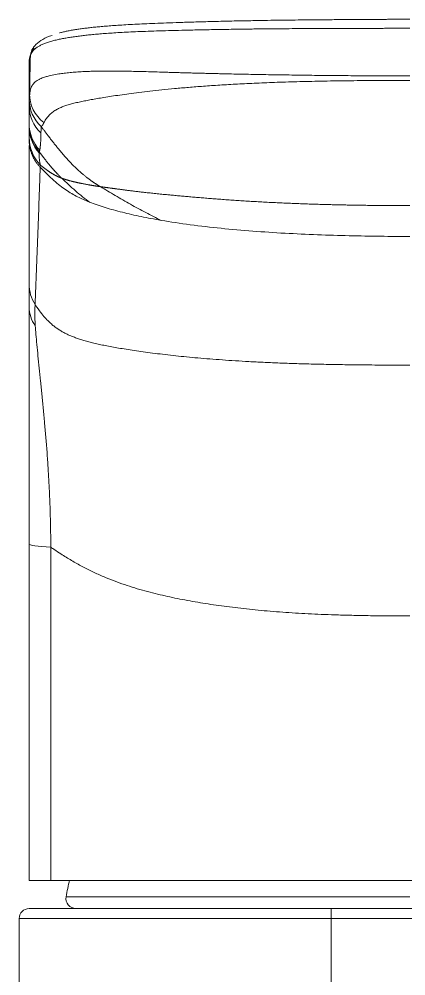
# Model space of a CAD drawing. Extents: x 16036 to 31646, y -36012 to -17126.
# Drawn here: x 16113.58 to 16132.88, y -17409.12 to -17361.38 of the extents above; entities that cross this region are included whole.
import ezdxf

# ---------------------------------------------------------------- set-up
doc = ezdxf.new("R2010")
doc.units = 0
doc.header["$MEASUREMENT"] = 0
doc.layers.get('0').update_dxf_attribs({"color": 3, "linetype": 'CONTINUOUS'})

msp = doc.modelspace()

# ---------------------------------------------------------------- linework, layer by layer
at = {"linetype": 'Continuous', "lineweight": 18}
msp.add_line((16114.078, -17404.364), (16114.078, -17387.566), dxfattribs=at)
at = {"linetype": 'Continuous', "lineweight": 13}
msp.add_line((16133.078, -17405.177), (16115.922, -17405.177), dxfattribs=at)
at = {"linetype": 'Continuous', "lineweight": 18}
for centre, radius, start, end in [((16133.154, -17408.228), 17.5, 167.1667, 169.96), ((16116.414, -17405.264), 0.5, 169.96, 270), ((16114.078, -17406.264), 0.5, 90, 180)]:
    msp.add_arc(centre, radius, start, end, dxfattribs=at)
for centre, major_axis, ratio, start_param, end_param in [((16114.639, -17363.211), (-0.467, 0.178), 0.968586, 5.757488, 6.610476), ((16114.578, -17363.554), (-0.5, 0), 0.976198, 5.979526, 6.283185), ((16116.078, -17366.588), (-2, 0), 0.983653, 6.28318, 7.026193), ((16116.078, -17366.741), (-2, 0), 0.987647, 0, 0.724537), ((16116.078, -17374.592), (-2, 0), 0.987287, 0, 0.551875), ((16116.078, -17375.744), (-2, 0), 0.879992, 0.000001, 0.562488), ((16116.078, -17387.566), (-2, 0), 0.091337, 0, 1.09201), ((16129.15, -17406.264), (0, -0.5), 0.008237, 3.141593, 4.712389)]:
    msp.add_ellipse(centre, major_axis=major_axis, ratio=ratio, start_param=start_param, end_param=end_param, dxfattribs=at)
at = {"linetype": 'Continuous', "lineweight": 13}
for centre, major_axis, ratio, start_param, end_param in [((16116.084, -17365.394), (-1.998, 0.081), 0.952106, 0.031717, 0.831087), ((16116.096, -17365.164), (-1.996, 0.128), 0.907133, 0.039746, 0.934186), ((16116.078, -17365.704), (-2, 0), 0.954104, 0, 0.788531), ((16116.078, -17366.689), (-2, 0), 0.987558, 0, 0.725893), ((16116.078, -17367.284), (-2, 0), 0.990642, 0, 0.764877)]:
    msp.add_ellipse(centre, major_axis=major_axis, ratio=ratio, start_param=start_param, end_param=end_param, dxfattribs=at)
at = {"linetype": 'Continuous', "lineweight": 18}
for points, degree, knots in [([(16115.593, -17362.07), (16115.597, -17362.069), (16115.663, -17362.051), (16115.79, -17362.018), (16115.978, -17361.976), (16116.179, -17361.937), (16116.396, -17361.9), (16116.622, -17361.867), (16116.853, -17361.836), (16117.088, -17361.808), (16117.334, -17361.781), (16117.6, -17361.756), (16117.897, -17361.73), (16118.231, -17361.704), (16118.602, -17361.678), (16119.01, -17361.654), (16119.457, -17361.63), (16119.947, -17361.607), (16120.487, -17361.584), (16121.082, -17361.562), (16121.738, -17361.54), (16122.471, -17361.518), (16123.308, -17361.495), (16124.204, -17361.474), (16125.057, -17361.457), (16125.814, -17361.444), (16126.484, -17361.434), (16127.089, -17361.426), (16127.64, -17361.42), (16128.141, -17361.415), (16128.596, -17361.411), (16129.012, -17361.408), (16129.395, -17361.405), (16129.746, -17361.403), (16130.063, -17361.401), (16130.351, -17361.399), (16130.623, -17361.398), (16130.889, -17361.397), (16131.152, -17361.395), (16131.407, -17361.394), (16131.648, -17361.392), (16131.864, -17361.39), (16132.053, -17361.388), (16132.221, -17361.386), (16132.372, -17361.385), (16132.51, -17361.383), (16132.636, -17361.382), (16132.749, -17361.381), (16132.851, -17361.38), (16132.955, -17361.379), (16133.036, -17361.379), (16133.078, -17361.379)], 3, [0, 0, 0, 0, 0.001283, 0.02209, 0.042897, 0.063703, 0.08451, 0.105316, 0.126123, 0.14693, 0.167736, 0.188543, 0.209349, 0.230156, 0.250963, 0.271769, 0.292576, 0.313382, 0.334189, 0.354996, 0.375802, 0.396609, 0.417415, 0.438222, 0.459029, 0.479835, 0.500642, 0.521448, 0.542255, 0.563062, 0.583868, 0.604675, 0.625481, 0.646288, 0.667094, 0.687901, 0.708708, 0.729514, 0.750321, 0.771127, 0.791934, 0.812741, 0.833547, 0.854354, 0.87516, 0.895967, 0.916774, 0.93758, 0.958387, 0.979193, 1, 1, 1, 1]), ([(16115.233, -17362.191), (16115.186, -17362.204), (16114.938, -17362.278), (16114.494, -17362.534), (16114.243, -17362.792), (16114.197, -17362.988)], 3, [0, 0, 0, 0, 0.065374, 0.360158, 1, 1, 1, 1]), ([(16114.079, -17363.509), (16114.079, -17363.508), (16114.079, -17363.501), (16114.08, -17363.489), (16114.081, -17363.473), (16114.082, -17363.457), (16114.084, -17363.441), (16114.085, -17363.426), (16114.087, -17363.41), (16114.09, -17363.394), (16114.092, -17363.379), (16114.094, -17363.364), (16114.097, -17363.348), (16114.1, -17363.333), (16114.103, -17363.318), (16114.107, -17363.303), (16114.11, -17363.288), (16114.114, -17363.274), (16114.118, -17363.259), (16114.122, -17363.244), (16114.127, -17363.23), (16114.131, -17363.216), (16114.136, -17363.202), (16114.139, -17363.192), (16114.141, -17363.188)], 3, [0, 0, 0, 0, 0.013981, 0.066968, 0.119344, 0.171111, 0.222273, 0.27283, 0.322786, 0.372144, 0.420904, 0.46907, 0.516639, 0.563612, 0.609989, 0.655766, 0.700941, 0.745509, 0.789468, 0.832814, 0.875543, 0.917652, 0.959138, 1, 1, 1, 1]), ([(16114.097, -17365.108), (16114.097, -17365.103), (16114.098, -17365.093), (16114.099, -17365.077), (16114.101, -17365.062), (16114.103, -17365.047), (16114.105, -17365.032), (16114.107, -17365.017), (16114.109, -17365.002), (16114.112, -17364.987), (16114.115, -17364.973), (16114.118, -17364.959), (16114.121, -17364.944), (16114.124, -17364.93), (16114.128, -17364.917), (16114.131, -17364.905), (16114.133, -17364.898), (16114.134, -17364.895)], 3, [0, 0, 0, 0, 0.070779, 0.14124, 0.211388, 0.281226, 0.350761, 0.419995, 0.488934, 0.557581, 0.62594, 0.694017, 0.761814, 0.829337, 0.896588, 0.963574, 1, 1, 1, 1]), ([(16114.078, -17387.566), (16114.078, -17386.689), (16114.078, -17386.245), (16114.078, -17385.468), (16114.078, -17384.824), (16114.078, -17384.028), (16114.078, -17383.316), (16114.078, -17382.49), (16114.078, -17381.743), (16114.078, -17380.056), (16114.078, -17378.725), (16114.078, -17378.129), (16114.078, -17377.623), (16114.078, -17377.38), (16114.078, -17377.143), (16114.078, -17376.728), (16114.078, -17376.389), (16114.078, -17376.029), (16114.078, -17375.744)], 2, [0, 0, 0, 0.125, 0.125, 0.25, 0.25, 0.375, 0.375, 0.5, 0.5, 0.75, 0.75, 0.8125, 0.8125, 0.875, 0.875, 0.9375, 0.9375, 1, 1, 1]), ([(16133.078, -17378.646), (16132.639, -17378.646), (16131.814, -17378.644), (16130.65, -17378.635), (16129.618, -17378.622), (16128.692, -17378.604), (16127.848, -17378.583), (16127.062, -17378.558), (16126.311, -17378.529), (16125.584, -17378.497), (16124.881, -17378.46), (16124.208, -17378.419), (16123.564, -17378.374), (16122.948, -17378.326), (16122.36, -17378.276), (16121.799, -17378.222), (16121.262, -17378.166), (16120.743, -17378.106), (16120.245, -17378.044), (16119.771, -17377.981), (16119.327, -17377.917), (16118.915, -17377.854), (16118.538, -17377.793), (16118.195, -17377.733), (16117.879, -17377.673), (16117.586, -17377.612), (16117.31, -17377.548), (16117.052, -17377.483), (16116.811, -17377.415), (16116.589, -17377.346), (16116.385, -17377.276), (16116.196, -17377.204), (16116.02, -17377.128), (16115.852, -17377.047), (16115.692, -17376.958), (16115.536, -17376.861), (16115.382, -17376.752), (16115.224, -17376.626), (16115.052, -17376.47), (16114.859, -17376.27), (16114.64, -17376.006), (16114.475, -17375.777), (16114.383, -17375.639), (16114.375, -17375.627)], 3, [0, 0, 0, 0, 0.048373, 0.091227, 0.129478, 0.164032, 0.195791, 0.225651, 0.254504, 0.283044, 0.310992, 0.33791, 0.363956, 0.389345, 0.413906, 0.437502, 0.460461, 0.483096, 0.50529, 0.526888, 0.547952, 0.568581, 0.588876, 0.608918, 0.628684, 0.648309, 0.668066, 0.688061, 0.708244, 0.728476, 0.748566, 0.768464, 0.788216, 0.807942, 0.827773, 0.847544, 0.86715, 0.887471, 0.909727, 0.935096, 0.964045, 0.996754, 1, 1, 1, 1]), ([(16133.078, -17391.162), (16132.732, -17391.162), (16132.077, -17391.16), (16131.143, -17391.151), (16130.304, -17391.135), (16129.541, -17391.115), (16128.837, -17391.09), (16128.171, -17391.061), (16127.525, -17391.027), (16126.892, -17390.986), (16126.27, -17390.94), (16125.665, -17390.888), (16125.077, -17390.83), (16124.504, -17390.767), (16123.949, -17390.698), (16123.41, -17390.624), (16122.885, -17390.545), (16122.369, -17390.46), (16121.861, -17390.368), (16121.36, -17390.27), (16120.864, -17390.164), (16120.365, -17390.047), (16119.861, -17389.916), (16119.35, -17389.768), (16118.835, -17389.601), (16118.317, -17389.414), (16117.793, -17389.203), (16117.262, -17388.965), (16116.724, -17388.697), (16116.185, -17388.398), (16115.72, -17388.112), (16115.435, -17387.922), (16115.328, -17387.848)], 3, [0, 0, 0, 0, 0.063578, 0.119903, 0.170178, 0.215594, 0.257336, 0.296582, 0.334504, 0.372016, 0.408749, 0.444127, 0.47836, 0.511731, 0.544012, 0.575026, 0.605202, 0.634951, 0.664122, 0.692509, 0.720194, 0.747307, 0.773981, 0.800323, 0.826303, 0.852097, 0.878065, 0.904345, 0.930872, 0.957463, 0.983869, 1, 1, 1, 1]), ([(16115.157, -17404.364), (16115.075, -17404.364), (16114.997, -17404.364), (16114.849, -17404.364), (16114.779, -17404.364), (16114.679, -17404.364), (16114.647, -17404.364), (16114.584, -17404.364), (16114.554, -17404.364), (16114.468, -17404.364), (16114.416, -17404.364), (16114.345, -17404.364), (16114.323, -17404.364), (16114.292, -17404.364), (16114.282, -17404.364), (16114.262, -17404.364), (16114.253, -17404.364), (16114.207, -17404.364), (16114.177, -17404.364), (16114.128, -17404.364), (16114.109, -17404.364), (16114.094, -17404.364), (16114.091, -17404.364), (16114.086, -17404.364), (16114.084, -17404.364), (16114.08, -17404.364), (16114.078, -17404.364), (16114.078, -17404.364)], 3, [0, 0, 0, 0, 0.125077, 0.125077, 0.250155, 0.250155, 0.312694, 0.312694, 0.375232, 0.375232, 0.50031, 0.50031, 0.562848, 0.562848, 0.594118, 0.594118, 0.625387, 0.625387, 0.750465, 0.750465, 0.875542, 0.875542, 0.906811, 0.906811, 0.938081, 0.938081, 1, 1, 1, 1]), ([(16129.15, -17405.764), (16128.469, -17405.764), (16127.085, -17405.764), (16124.96, -17405.764), (16122.725, -17405.764), (16120.672, -17405.764), (16118.835, -17405.764), (16117.262, -17405.764), (16115.995, -17405.764), (16115.026, -17405.764), (16114.412, -17405.764), (16114.148, -17405.764), (16114.078, -17405.764), (16114.078, -17405.764), (16114.078, -17405.764)], 3, [0, 0, 0, 0, 0.083613, 0.167227, 0.25084, 0.334454, 0.418067, 0.50168, 0.585294, 0.668907, 0.75252, 0.836134, 0.919747, 1, 1, 1, 1])]:
    msp.add_open_spline(points, degree=degree, knots=knots, dxfattribs=at)
at = {"linetype": 'Continuous', "lineweight": 13}
for points, degree, knots in [([(16114.141, -17363.188), (16114.152, -17363.155), (16114.181, -17363.091), (16114.242, -17362.996), (16114.322, -17362.905), (16114.422, -17362.82), (16114.539, -17362.742), (16114.678, -17362.666), (16114.845, -17362.593), (16115.039, -17362.525), (16115.251, -17362.463), (16115.469, -17362.41), (16115.689, -17362.364), (16115.917, -17362.321), (16116.156, -17362.282), (16116.403, -17362.246), (16116.655, -17362.214), (16116.911, -17362.184), (16117.179, -17362.156), (16117.465, -17362.129), (16117.78, -17362.103), (16118.13, -17362.078), (16118.515, -17362.053), (16118.937, -17362.03), (16119.397, -17362.008), (16119.899, -17361.988), (16120.449, -17361.969), (16121.054, -17361.951), (16121.723, -17361.934), (16122.471, -17361.917), (16123.293, -17361.901), (16124.149, -17361.887), (16124.982, -17361.875), (16125.746, -17361.866), (16126.429, -17361.86), (16127.043, -17361.855), (16127.599, -17361.852), (16128.105, -17361.849), (16128.565, -17361.848), (16128.985, -17361.846), (16129.37, -17361.845), (16129.722, -17361.844), (16130.043, -17361.843), (16130.338, -17361.843), (16130.616, -17361.842), (16130.884, -17361.841), (16131.146, -17361.841), (16131.399, -17361.84), (16131.637, -17361.839), (16131.853, -17361.838), (16132.045, -17361.836), (16132.217, -17361.834), (16132.37, -17361.833), (16132.509, -17361.831), (16132.634, -17361.83), (16132.748, -17361.829), (16132.855, -17361.828), (16132.964, -17361.828), (16133.039, -17361.828), (16133.078, -17361.828)], 3, [0, 0, 0, 0, 0.017484, 0.034968, 0.052323, 0.068413, 0.083343, 0.098262, 0.113673, 0.129022, 0.143468, 0.156654, 0.169089, 0.181519, 0.194206, 0.206939, 0.219581, 0.232212, 0.245162, 0.258943, 0.27406, 0.290801, 0.309199, 0.329242, 0.351045, 0.374839, 0.400897, 0.429523, 0.461089, 0.496391, 0.536033, 0.577979, 0.618198, 0.654311, 0.686356, 0.715214, 0.741449, 0.765283, 0.786947, 0.806755, 0.824953, 0.841598, 0.856693, 0.87049, 0.883473, 0.896114, 0.908574, 0.920672, 0.932046, 0.942302, 0.95134, 0.959357, 0.966584, 0.97314, 0.979092, 0.984438, 0.989349, 0.994353, 1, 1, 1, 1]), ([(16114.134, -17364.895), (16114.135, -17364.893), (16114.137, -17364.887), (16114.14, -17364.876), (16114.145, -17364.862), (16114.149, -17364.849), (16114.154, -17364.836), (16114.159, -17364.823), (16114.165, -17364.81), (16114.17, -17364.798), (16114.176, -17364.785), (16114.182, -17364.773), (16114.188, -17364.76), (16114.194, -17364.748), (16114.201, -17364.736), (16114.207, -17364.724), (16114.214, -17364.713), (16114.221, -17364.701), (16114.228, -17364.69), (16114.236, -17364.678), (16114.244, -17364.667), (16114.251, -17364.656), (16114.28, -17364.618), (16114.334, -17364.556), (16114.427, -17364.476), (16114.538, -17364.403), (16114.663, -17364.341), (16114.81, -17364.285), (16114.951, -17364.243), (16115.095, -17364.207), (16115.282, -17364.165), (16115.529, -17364.12), (16115.83, -17364.077), (16116.119, -17364.045), (16116.429, -17364.018), (16116.752, -17363.998), (16117.062, -17363.985), (16117.374, -17363.977), (16117.711, -17363.972), (16118.124, -17363.97), (16118.556, -17363.973), (16118.988, -17363.979), (16119.393, -17363.987), (16119.814, -17363.997), (16120.25, -17364.009), (16120.627, -17364.021), (16120.943, -17364.031), (16121.193, -17364.039), (16121.446, -17364.046), (16121.703, -17364.054), (16121.963, -17364.061), (16122.227, -17364.068), (16122.493, -17364.075), (16122.762, -17364.082), (16123.034, -17364.089), (16123.309, -17364.096), (16123.809, -17364.107), (16124.544, -17364.123), (16125.525, -17364.142), (16126.54, -17364.16), (16127.391, -17364.172), (16128.07, -17364.181), (16128.569, -17364.187), (16129.081, -17364.192), (16129.607, -17364.197), (16130.146, -17364.201), (16130.701, -17364.205), (16131.271, -17364.207), (16131.857, -17364.21), (16132.462, -17364.211), (16132.87, -17364.211), (16133.078, -17364.211)], 3, [0, 0, 0, 0, 0.000738, 0.002359, 0.003973, 0.005581, 0.007183, 0.008779, 0.010369, 0.011954, 0.013534, 0.015108, 0.016676, 0.01824, 0.019799, 0.021353, 0.022902, 0.024447, 0.025988, 0.027524, 0.029057, 0.030586, 0.032111, 0.044998, 0.057887, 0.070885, 0.084088, 0.09605, 0.110516, 0.11799, 0.128222, 0.150018, 0.165567, 0.18236, 0.199288, 0.216398, 0.233713, 0.247275, 0.264071, 0.284409, 0.30867, 0.327663, 0.347297, 0.367578, 0.388507, 0.410083, 0.421898, 0.433871, 0.446, 0.45828, 0.470711, 0.483287, 0.496004, 0.508857, 0.521841, 0.534953, 0.54819, 0.593422, 0.64005, 0.688296, 0.738394, 0.761539, 0.78528, 0.809634, 0.834624, 0.860281, 0.886639, 0.913741, 0.941634, 0.970368, 1, 1, 1, 1]), ([(16114.816, -17366.544), (16114.842, -17366.488), (16114.902, -17366.379), (16115.029, -17366.217), (16115.182, -17366.072), (16115.351, -17365.947), (16115.525, -17365.846), (16115.709, -17365.763), (16115.91, -17365.69), (16116.131, -17365.624), (16116.372, -17365.562), (16116.63, -17365.504), (16116.9, -17365.449), (16117.182, -17365.395), (16117.487, -17365.342), (16117.822, -17365.286), (16118.198, -17365.227), (16118.615, -17365.165), (16119.073, -17365.101), (16119.574, -17365.036), (16120.121, -17364.972), (16120.714, -17364.908), (16121.356, -17364.845), (16122.049, -17364.783), (16122.799, -17364.724), (16123.613, -17364.668), (16124.497, -17364.617), (16125.453, -17364.57), (16126.489, -17364.53), (16127.612, -17364.497), (16128.826, -17364.47), (16130.138, -17364.451), (16131.566, -17364.442), (16132.558, -17364.44), (16133.078, -17364.44)], 3, [0, 0, 0, 0, 0.02496, 0.048576, 0.070596, 0.090421, 0.10843, 0.124642, 0.139844, 0.155123, 0.170554, 0.185819, 0.200857, 0.215944, 0.231678, 0.248763, 0.267635, 0.288326, 0.310789, 0.335146, 0.361664, 0.390578, 0.421954, 0.455856, 0.492584, 0.532594, 0.576054, 0.622915, 0.673592, 0.728794, 0.788565, 0.852928, 0.922925, 1, 1, 1, 1]), ([(16114.68, -17366.744), (16114.682, -17366.743), (16114.685, -17366.739), (16114.691, -17366.734), (16114.697, -17366.729), (16114.702, -17366.724), (16114.708, -17366.718), (16114.713, -17366.712), (16114.719, -17366.706), (16114.724, -17366.699), (16114.729, -17366.693), (16114.735, -17366.686), (16114.74, -17366.679), (16114.745, -17366.671), (16114.751, -17366.664), (16114.756, -17366.656), (16114.761, -17366.648), (16114.766, -17366.639), (16114.771, -17366.631), (16114.777, -17366.622), (16114.782, -17366.613), (16114.787, -17366.604), (16114.792, -17366.594), (16114.797, -17366.585), (16114.802, -17366.575), (16114.807, -17366.565), (16114.812, -17366.554), (16114.815, -17366.547), (16114.816, -17366.544)], 3, [0, 0, 0, 0, 0.037896, 0.075835, 0.113819, 0.151845, 0.189915, 0.228028, 0.266183, 0.304382, 0.342623, 0.380907, 0.419233, 0.457603, 0.496017, 0.534478, 0.572985, 0.61154, 0.650144, 0.688799, 0.727506, 0.766266, 0.80508, 0.843949, 0.882874, 0.921857, 0.960898, 1, 1, 1, 1]), ([(16117.628, -17369.739), (16117.454, -17369.636), (16117.104, -17369.408), (16116.578, -17369), (16115.988, -17368.431), (16115.397, -17367.688), (16114.98, -17367.141), (16114.74, -17366.824), (16114.68, -17366.744)], 5, [0, 0, 0, 0, 0, 0, 0.299808, 0.599616, 0.899424, 1, 1, 1, 1, 1, 1]), ([(16114.605, -17367.918), (16114.606, -17367.915), (16114.607, -17367.908), (16114.61, -17367.898), (16114.612, -17367.887), (16114.614, -17367.876), (16114.616, -17367.864), (16114.618, -17367.851), (16114.62, -17367.838), (16114.622, -17367.825), (16114.624, -17367.811), (16114.626, -17367.797), (16114.628, -17367.782), (16114.63, -17367.766), (16114.631, -17367.75), (16114.633, -17367.734), (16114.635, -17367.716), (16114.637, -17367.698), (16114.639, -17367.68), (16114.64, -17367.661), (16114.642, -17367.641), (16114.644, -17367.621), (16114.646, -17367.6), (16114.647, -17367.578), (16114.649, -17367.55), (16114.652, -17367.514), (16114.654, -17367.47), (16114.657, -17367.424), (16114.659, -17367.377), (16114.661, -17367.327), (16114.663, -17367.277), (16114.665, -17367.224), (16114.666, -17367.17), (16114.667, -17367.114), (16114.668, -17367.076), (16114.668, -17367.057)], 3, [0, 0, 0, 0, 0.018046, 0.036442, 0.055187, 0.074281, 0.093724, 0.113517, 0.13366, 0.154152, 0.174993, 0.196183, 0.217723, 0.239611, 0.261849, 0.284436, 0.30737, 0.330652, 0.35428, 0.378254, 0.402572, 0.427234, 0.452238, 0.477584, 0.503268, 0.550778, 0.598791, 0.647299, 0.696292, 0.745756, 0.795682, 0.846068, 0.896915, 0.948225, 1, 1, 1, 1]), ([(16115.702, -17369.316), (16115.624, -17369.241), (16115.466, -17369.084), (16115.244, -17368.845), (16115.019, -17368.579), (16114.792, -17368.281), (16114.646, -17368.086), (16114.582, -17368)], 5, [0, 0, 0, 0, 0, 0, 0.359566, 0.719131, 1, 1, 1, 1, 1, 1]), ([(16114.63, -17368.766), (16114.63, -17368.761), (16114.63, -17368.757), (16114.631, -17368.747), (16114.631, -17368.742), (16114.631, -17368.727), (16114.632, -17368.718), (16114.633, -17368.69), (16114.634, -17368.673), (16114.635, -17368.656)], 3, [0, 0, 0, 0, 0.125, 0.125, 0.25, 0.25, 0.5, 0.5, 1, 1, 1, 1]), ([(16115.702, -17369.316), (16115.627, -17369.287), (16115.48, -17369.227), (16115.275, -17369.125), (16115.082, -17369.001), (16114.867, -17368.844), (16114.712, -17368.72), (16114.635, -17368.656)], 5, [0, 0, 0, 0, 0, 0, 0.346501, 0.693001, 1, 1, 1, 1, 1, 1]), ([(16114.375, -17375.627), (16114.419, -17374.493), (16114.463, -17373.353), (16114.527, -17371.637), (16114.548, -17371.064), (16114.579, -17370.203), (16114.589, -17369.916), (16114.605, -17369.485), (16114.61, -17369.341), (16114.616, -17369.162), (16114.617, -17369.126), (16114.62, -17369.054), (16114.621, -17369.018), (16114.624, -17368.946), (16114.625, -17368.91), (16114.628, -17368.838), (16114.629, -17368.802), (16114.63, -17368.766)], 3, [0, 0, 0, 0, 0.5, 0.5, 0.75, 0.75, 0.875, 0.875, 0.9375, 0.9375, 0.953125, 0.953125, 0.96875, 0.96875, 0.984375, 0.984375, 1, 1, 1, 1]), ([(16117.09, -17370.509), (16116.987, -17370.469), (16116.887, -17370.428), (16116.688, -17370.341), (16116.591, -17370.295), (16116.3, -17370.148), (16116.109, -17370.036), (16115.718, -17369.77), (16115.518, -17369.614), (16115.095, -17369.241), (16114.872, -17369.023), (16114.63, -17368.766)], 3, [0, 0, 0, 0, 0.125, 0.125, 0.25, 0.25, 0.5, 0.5, 0.75, 0.75, 1, 1, 1, 1]), ([(16117.628, -17369.739), (16117.396, -17369.707), (16117.057, -17369.653), (16116.621, -17369.572), (16116.252, -17369.487), (16115.932, -17369.397), (16115.778, -17369.344), (16115.702, -17369.316)], 5, [0, 0, 0, 0, 0, 0, 0.5, 0.75, 1, 1, 1, 1, 1, 1]), ([(16117.09, -17370.509), (16116.974, -17370.425), (16116.858, -17370.335), (16116.624, -17370.147), (16116.507, -17370.049), (16116.273, -17369.845), (16116.157, -17369.74), (16115.927, -17369.528), (16115.813, -17369.421), (16115.702, -17369.316)], 3, [0, 0, 0, 0, 0.25, 0.25, 0.5, 0.5, 0.75, 0.75, 1, 1, 1, 1]), ([(16133.078, -17370.685), (16131.85, -17370.685), (16130.12, -17370.669), (16127.987, -17370.619), (16125.57, -17370.517), (16123.229, -17370.345), (16121.717, -17370.215), (16120.399, -17370.088), (16119.296, -17369.969), (16118.624, -17369.876), (16118.131, -17369.81), (16117.787, -17369.762), (16117.628, -17369.739)], 5, [0, 0, 0, 0, 0, 0, 0.25, 0.375, 0.5, 0.625, 0.6875, 0.75, 0.875, 1, 1, 1, 1, 1, 1]), ([(16120.665, -17371.421), (16120.538, -17371.359), (16120.41, -17371.296), (16120.155, -17371.168), (16120.028, -17371.102), (16119.645, -17370.901), (16119.39, -17370.761), (16118.882, -17370.475), (16118.629, -17370.329), (16118.251, -17370.108), (16118.126, -17370.034), (16117.876, -17369.887), (16117.752, -17369.813), (16117.628, -17369.739)], 3, [0, 0, 0, 0, 0.125, 0.125, 0.25, 0.25, 0.5, 0.5, 0.75, 0.75, 0.875, 0.875, 1, 1, 1, 1]), ([(16120.666, -17371.42), (16120.323, -17371.362), (16119.99, -17371.299), (16119.506, -17371.199), (16119.348, -17371.165), (16119.036, -17371.094), (16118.883, -17371.057), (16118.582, -17370.981), (16118.435, -17370.942), (16118.147, -17370.861), (16118.006, -17370.82), (16117.732, -17370.735), (16117.599, -17370.692), (16117.34, -17370.603), (16117.213, -17370.557), (16117.09, -17370.509)], 3, [0, 0, 0, 0, 0.25, 0.25, 0.375, 0.375, 0.5, 0.5, 0.625, 0.625, 0.75, 0.75, 0.875, 0.875, 1, 1, 1, 1]), ([(16133.078, -17372.223), (16132.601, -17372.223), (16132.108, -17372.221), (16131.097, -17372.209), (16130.58, -17372.201), (16129.531, -17372.176), (16128.999, -17372.159), (16127.928, -17372.118), (16127.388, -17372.093), (16126.311, -17372.034), (16125.772, -17371.999), (16124.705, -17371.918), (16124.175, -17371.871), (16123.133, -17371.766), (16122.621, -17371.706), (16121.622, -17371.574), (16121.135, -17371.501), (16120.666, -17371.42)], 3, [0, 0, 0, 0, 0.125, 0.125, 0.25, 0.25, 0.375, 0.375, 0.5, 0.5, 0.625, 0.625, 0.75, 0.75, 0.875, 0.875, 1, 1, 1, 1]), ([(16114.386, -17376.682), (16114.381, -17376.603), (16114.376, -17376.528), (16114.369, -17376.39), (16114.366, -17376.326), (16114.362, -17376.209), (16114.36, -17376.155), (16114.359, -17376.058), (16114.359, -17376.014), (16114.359, -17375.935), (16114.36, -17375.899), (16114.363, -17375.835), (16114.364, -17375.805), (16114.368, -17375.751), (16114.369, -17375.725), (16114.373, -17375.676), (16114.374, -17375.652), (16114.375, -17375.627)], 3, [0, 0, 0, 0, 0.125, 0.125, 0.25, 0.25, 0.375, 0.375, 0.5, 0.5, 0.625, 0.625, 0.75, 0.75, 0.875, 0.875, 1, 1, 1, 1]), ([(16115.157, -17387.728), (16115.157, -17387.453), (16115.154, -17387.18), (16115.146, -17386.639), (16115.14, -17386.371), (16115.124, -17385.839), (16115.115, -17385.574), (16115.093, -17385.05), (16115.081, -17384.79), (16115.053, -17384.273), (16115.038, -17384.016), (16115.005, -17383.506), (16114.988, -17383.254), (16114.933, -17382.501), (16114.892, -17382.008), (16114.828, -17381.284), (16114.805, -17381.045), (16114.761, -17380.575), (16114.738, -17380.343), (16114.692, -17379.886), (16114.669, -17379.661), (16114.624, -17379.221), (16114.602, -17379.006), (16114.559, -17378.587), (16114.538, -17378.383), (16114.499, -17377.99), (16114.481, -17377.802), (16114.447, -17377.443), (16114.432, -17377.274), (16114.406, -17376.959), (16114.395, -17376.814), (16114.386, -17376.682)], 3, [0, 0, 0, 0, 0.0625, 0.0625, 0.125, 0.125, 0.1875, 0.1875, 0.25, 0.25, 0.3125, 0.3125, 0.375, 0.375, 0.5, 0.5, 0.5625, 0.5625, 0.625, 0.625, 0.6875, 0.6875, 0.75, 0.75, 0.8125, 0.8125, 0.875, 0.875, 0.9375, 0.9375, 1, 1, 1, 1]), ([(16129.146, -17406.264), (16126.932, -17406.264), (16122.279, -17406.264), (16116.483, -17406.264), (16113.647, -17406.264), (16113.589, -17406.264), (16113.58, -17406.264)], 3, [0, 0, 0, 0, 0.240618, 0.503955, 0.767292, 1, 1, 1, 1])]:
    msp.add_open_spline(points, degree=degree, knots=knots, dxfattribs=at)
for points, degree in [([(16114.097, -17365.108), (16114.112, -17364.468), (16114.126, -17363.828), (16114.141, -17363.188)], 3), ([(16115.157, -17404.364), (16115.157, -17398.819), (16115.157, -17393.274), (16115.157, -17387.728)], 3), ([(16129.146, -17406.264), (16129.146, -17412.346)], 1)]:
    msp.add_open_spline(points, degree=degree, dxfattribs=at)
at = {"linetype": 'Continuous', "lineweight": 18}
for points, degree in [([(16114.079, -17363.494), (16114.078, -17365.638)], 1), ([(16114.078, -17365.704), (16114.078, -17364.987), (16114.078, -17364.27), (16114.078, -17363.554)], 3), ([(16114.139, -17364.909), (16114.099, -17365.072), (16114.103, -17365.233)], 2), ([(16114.078, -17365.704), (16114.078, -17365.667), (16114.079, -17365.594), (16114.081, -17365.483), (16114.083, -17365.409), (16114.084, -17365.373)], 3), ([(16114.084, -17365.373), (16114.085, -17365.345), (16114.088, -17365.288), (16114.092, -17365.198), (16114.095, -17365.138), (16114.097, -17365.108)], 3), ([(16114.078, -17366.588), (16114.078, -17366.534), (16114.078, -17366.416), (16114.078, -17366.206), (16114.078, -17365.966), (16114.078, -17365.793), (16114.078, -17365.704)], 3), ([(16114.078, -17366.689), (16114.078, -17366.678), (16114.078, -17366.656), (16114.078, -17366.623), (16114.078, -17366.599), (16114.078, -17366.588)], 3), ([(16114.078, -17366.741), (16114.078, -17366.724), (16114.078, -17366.706), (16114.078, -17366.689)], 3), ([(16114.078, -17367.284), (16114.078, -17367.271), (16114.078, -17367.244), (16114.078, -17367.204), (16114.078, -17367.157), (16114.078, -17367.104), (16114.078, -17367.046), (16114.078, -17366.981), (16114.078, -17366.909), (16114.078, -17366.83), (16114.078, -17366.771), (16114.078, -17366.741)], 3), ([(16114.668, -17367.057), (16114.669, -17367.021), (16114.67, -17366.949), (16114.674, -17366.844), (16114.678, -17366.777), (16114.68, -17366.744)], 3), ([(16114.078, -17367.404), (16114.078, -17367.338), (16114.078, -17367.284)], 2), ([(16114.078, -17374.592), (16114.078, -17371.341), (16114.078, -17367.682)], 2), ([(16114.635, -17368.656), (16114.632, -17368.64), (16114.626, -17368.607), (16114.618, -17368.558), (16114.608, -17368.5), (16114.597, -17368.435), (16114.588, -17368.365), (16114.581, -17368.292), (16114.578, -17368.217), (16114.578, -17368.137), (16114.58, -17368.079), (16114.58, -17368.05)], 3), ([(16114.58, -17368.05), (16114.581, -17368.044), (16114.581, -17368.033), (16114.582, -17368.016), (16114.582, -17368.006), (16114.582, -17368)], 3), ([(16114.582, -17368), (16114.585, -17367.992), (16114.591, -17367.975), (16114.598, -17367.948), (16114.603, -17367.928), (16114.605, -17367.918)], 3), ([(16114.078, -17375.744), (16114.078, -17375.658), (16114.078, -17375.49), (16114.078, -17375.25), (16114.078, -17375.041), (16114.078, -17374.87), (16114.078, -17374.725), (16114.078, -17374.637), (16114.078, -17374.592)], 3), ([(16115.328, -17387.848), (16115.271, -17387.809), (16115.214, -17387.769), (16115.157, -17387.728)], 3), ([(16151, -17404.364), (16139.052, -17404.364), (16127.104, -17404.364), (16115.157, -17404.364)], 3), ([(16137.006, -17405.764), (16136.732, -17405.764), (16136.187, -17405.764), (16135.424, -17405.764), (16134.603, -17405.764), (16133.667, -17405.764), (16132.665, -17405.764), (16131.589, -17405.764), (16130.428, -17405.764), (16129.587, -17405.764), (16129.15, -17405.764)], 3), ([(16113.58, -17406.264), (16113.58, -17412.64)], 1), ([(16137.011, -17406.264), (16135.714, -17406.264), (16133.078, -17406.264), (16130.442, -17406.264), (16129.146, -17406.264)], 3)]:
    msp.add_open_spline(points, degree=degree, dxfattribs=at)
at = {"linetype": 'Continuous', "lineweight": 13}
msp.add_rational_spline([(16114.078, -17367.404), (16114.078, -17367.918), (16114.271, -17368.395), (16114.63, -17368.766)], [1.03674577268, 0.987510655213, 0.987752592148, 1.03747158349], degree=3, dxfattribs=at)

doc.saveas('drawing.dxf')
